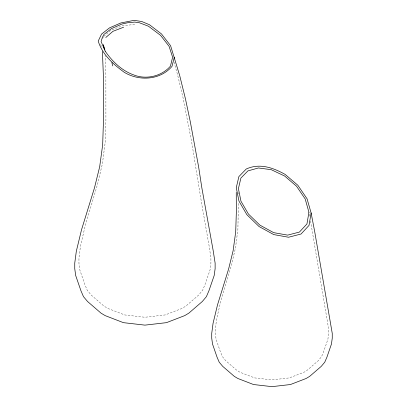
<?xml version="1.0" encoding="UTF-8"?>
<svg xmlns="http://www.w3.org/2000/svg" width="407" height="407" viewBox="0 0 407 407"><rect width="100%" height="100%" fill="white"/><g stroke="black" fill="none" stroke-linecap="round" stroke-linejoin="round"><path stroke-width="0.31" stroke-dasharray="2.04 1.53" d="M102.686 38.563L103.302 36.778M103.775 36.365L110.887 30.22L122.248 25.839L135.643 24.298M100.636 44.511L101.867 48.082M173.993 62.103L177.61 74.944L183.033 97.675L191.728 142.364L201.872 204.889L209.117 245.94L210.912 257.911L210.912 263.334L210.037 269.973L205.082 284.361L202.706 290.11L198.87 294.872L186.218 305.81L182.311 308.323L165.166 314.937L144.938 317.262L124.71 314.937L107.56 308.323L103.653 305.81L91 294.872L87.164 290.11L84.788 284.361L79.833 269.973L78.958 263.334L78.958 257.911L80.444 246.321L85.322 225.366L97.497 184.432L102.391 163.787L105.204 142.364L105.906 120.207L105.866 74.944L105.113 55.388M309.289 214.163L309.752 216.651M310.556 221.011L328.637 328.932L328.637 333.587L327.889 339.29L323.631 351.643L321.591 356.578L318.299 360.668L307.433 370.06L304.08 372.217L289.357 377.899L271.988 379.894L254.619 377.899L239.896 372.217L236.543 370.06L225.682 360.668L222.385 356.578L220.345 351.643L216.092 339.29L215.344 333.587L215.344 328.932L216.616 318.981L220.808 300.992L231.257 265.847L235.46 248.117L237.876 229.726L238.446 201.964M238.405 192.603L238.41 193.849"/><path stroke-width="0.61" d="M311.126 212.988L309.02 225.412L301.043 234.015L288.532 237.24L273.723 234.585L259.015 226.511L246.846 214.662L238.955 201.073L236.269 187.734L238.884 176.587L246.26 169.002C259.656 162.881 273.077 167.674 285.144 174.405L297.822 185.231L307.051 198.774L311.126 212.988L314.728 231.817L332.254 333.409L332.254 338.176L331.456 344.022L326.928 357.163L324.755 362.199L321.255 366.361L309.696 376.348L306.13 378.485L290.466 384.529L271.988 386.65L253.515 384.529L237.851 378.485L234.284 376.348L222.726 366.361L219.22 362.199L217.048 357.163L212.52 344.022L211.726 338.176L211.726 333.409L213.08 323.214L217.542 304.782L228.658 268.824L233.13 250.671L235.699 231.817L236.34 212.291L236.258 192.419M174.333 57.178L171.973 66.422C160.236 80.128 139.265 81.395 124.333 72.344C113.263 64.301 102.335 54.589 98.214 41.076L101.557 34.086L109.549 27.859L120.859 22.945L134.112 20.35L141.702 21.495L149.517 24.756L161.462 33.923L170.564 45.655L179.696 75.56L185.465 98.916L190.359 122.059L198.601 166.763L201.857 187.897L213.217 250.844L215.125 263.12L215.125 268.676L214.194 275.483L208.923 290.786L206.395 296.652L202.315 301.501L188.853 313.136L184.697 315.623L166.453 322.659L144.938 325.132L123.418 322.659L105.174 315.623L101.017 313.136L87.556 301.501L83.476 296.652L80.947 290.786L75.677 275.483L74.746 268.676L74.746 263.12L76.328 251.246L81.522 229.782L94.47 187.897L99.679 166.763L102.671 144.8L103.419 122.059L103.373 75.56L102.416 51.562M105.8 37.495L112.932 31.329L123.611 27.208M105.235 51.236C112.205 61.36 121.581 70.452 133.272 74.756C145.859 80.006 161.487 76.465 170.441 66.138L172.614 57.209L169.088 46.337L160.597 35.384L148.509 26.252L139.469 22.782L134.809 22.08L127.991 22.685L122.1 23.977L111.421 28.597L103.902 34.483L102.335 37.5L101.094 41.55L105.235 51.236L103.292 44.765L104.548 49.893M111.854 62.566L112.708 65.909M308.944 212.296L306.934 223.977L299.41 232.076L287.627 235.124L273.687 232.651L259.87 225.117L248.402 213.985L240.954 201.19L238.405 188.634L240.883 178.093L247.873 170.915L258.425 167.964L271.23 169.683L284.59 175.997L296.52 186.208L305.179 198.957L308.944 212.296"/></g></svg>
